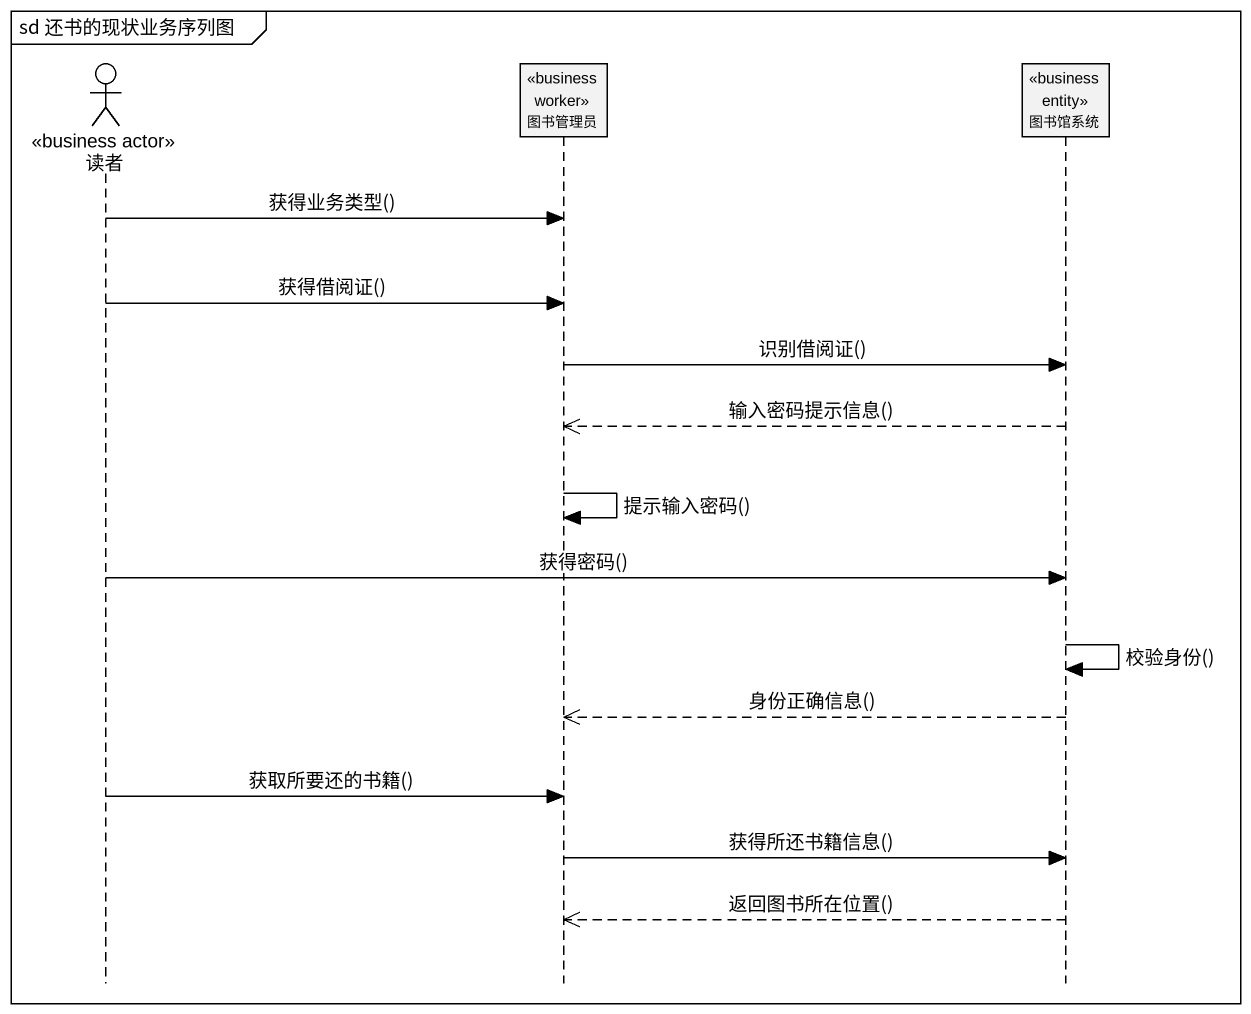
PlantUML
@startuml
mainframe sd 还书的现状业务序列图
hide footbox
actor 读者 <<business actor>>
participant 图书管理员 <<business worker>>
participant 图书馆系统 <<business entity>>

读者 -> 图书管理员 : 获得业务类型()
读者 -> 图书管理员 : 获得借阅证()
图书管理员 -> 图书馆系统 : 识别借阅证()
图书馆系统 -->> 图书管理员 : 输入密码提示信息()
图书管理员 -> 图书管理员 : 提示输入密码()
读者 -> 图书馆系统 : 获得密码()
图书馆系统 -> 图书馆系统 : 校验身份()
图书馆系统 -->> 图书管理员 : 身份正确信息()
读者 -> 图书管理员 : 获取所要还的书籍()
图书管理员 -> 图书馆系统 : 获得所还书籍信息()
图书馆系统 -->> 图书管理员 : 返回图书所在位置()
@enduml
